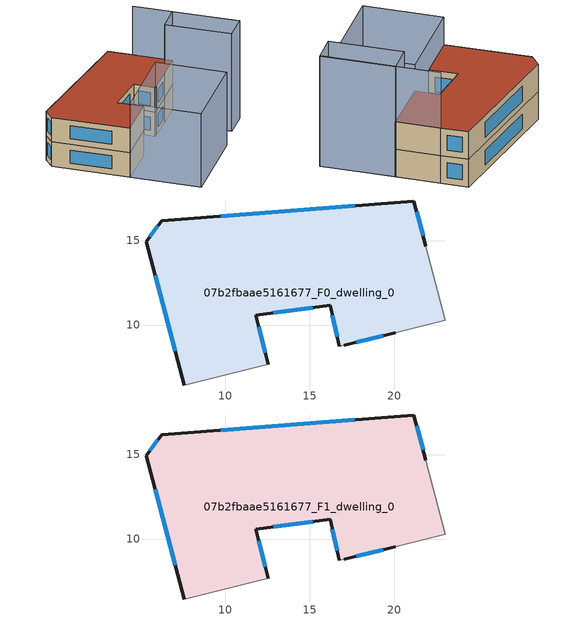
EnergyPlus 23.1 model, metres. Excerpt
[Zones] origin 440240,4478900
07b2fbaae5161677_F0_dwelling_0
 floor ground (EU_floor_Construction): 21.14,17.34 21.87,14.66 23,10.27 20.05,9.54 17.04,8.81 16.75,8.74 16.21,11.16 11.81,10.58 12.55,7.69 7.58,6.46 5.33,14.92 6.23,16.17 z0
 wall outside (EU_wall_Construction): 12.55,7.69 11.81,10.58 16.21,11.16 16.75,8.74 / 21.87,14.66 21.14,17.34 6.23,16.17 5.33,14.92 7.58,6.46 / 17.04,8.81 20.05,9.54 z0:3
 wall adiabatic (EU_wall_Construction): 7.58,6.46 12.55,7.69 / 20.05,9.54 23,10.27 21.87,14.66 / 16.75,8.74 17.04,8.81 z0:3
 window (EU_Window_Construction): 16.34,10.59 16.62,9.3 / 12.84,10.72 15.18,11.03 / 12.37,8.37 11.99,9.91 / 5.85,12.94 7.05,8.44 / 6.02,15.88 5.54,15.21 / 17.65,17.06 9.72,16.44 / 21.7,15.28 21.31,16.71 / 17.74,8.98 19.34,9.37 z0.7:2.3
07b2fbaae5161677_F1_dwelling_0
 floor to 07b2fbaae5161677_F0_dwelling_0 (EU_floor_Construction): 21.14,17.34 21.87,14.66 23,10.27 20.05,9.54 17.04,8.81 16.75,8.74 16.21,11.16 11.81,10.58 12.55,7.69 7.58,6.46 5.33,14.92 6.23,16.17 z3
 wall outside (EU_wall_Construction): 12.55,7.69 11.81,10.58 16.21,11.16 16.75,8.74 / 21.87,14.66 21.14,17.34 6.23,16.17 5.33,14.92 7.58,6.46 / 17.04,8.81 20.05,9.54 z3:6
 wall adiabatic (EU_wall_Construction): 7.58,6.46 12.55,7.69 / 20.05,9.54 23,10.27 21.87,14.66 / 16.75,8.74 17.04,8.81 z3:6
 window (EU_Window_Construction): 16.34,10.59 16.62,9.3 / 12.84,10.72 15.18,11.03 / 12.37,8.37 11.99,9.91 / 5.85,12.94 7.05,8.44 / 6.02,15.88 5.54,15.21 / 17.65,17.06 9.72,16.44 / 21.7,15.28 21.31,16.71 / 17.74,8.98 19.34,9.37 z3.7:5.3
 roof outside (EU_roof_Construction): 23,10.27 21.87,14.66 21.14,17.34 6.23,16.17 5.33,14.92 7.58,6.46 12.55,7.69 11.81,10.58 16.21,11.16 16.75,8.74 17.04,8.81 20.05,9.54 z6
shading: 9.6,-1.3 7.58,6.45 / 7.58,6.45 17.01,8.92 / 17.01,8.92 19.04,1.17 / 19.04,1.17 9.6,-1.3 z0:9; 24.86,3.09 21.87,14.66 / 21.99,2.24 20.05,9.54 / 20.05,9.54 22.99,10.32 / 22.99,10.32 24.93,3.03 / 24.93,3.03 21.99,2.24 z0:12
[Building]
EU S2 Campaign: North Axis=0; Terrain=City; Solar Distribution=FullExterior
[Site:Location]
Madrid: Latitude=40.5; Longitude=-3.5; Time Zone=1; Elevation=609
[SizingPeriod:WeatherFileDays]
AnnualSizingPeriod: Begin Month=1; Begin Day of Month=1; End Month=12; End Day of Month=31; Day of Week for Start Day=Monday; Use Weather File Daylight Saving Period=No; Use Weather File Rain and Snow Indicators=No
[MATERIAL]
EU_InternalMass_Material: Roughness=MediumRough; Thickness=0.1; Conductivity=1; Density=1800; Specific Heat=900; Thermal Absorptance=0.9; Solar Absorptance=0.7; Visible Absorptance=0.7
[MATERIAL:NOMASS] Roughness=MediumRough; Thermal Absorptance=0.9; Solar Absorptance=0.7; Visible Absorptance=0.7
Name | Thermal Resistance
EU_wall_NoMass | 0.419739
EU_roof_NoMass | 0.352165
EU_floor_NoMass | 0.608284
[WINDOWMATERIAL:SIMPLEGLAZINGSYSTEM]
EU_Window_SimpleGlazing: UFactor=4.8352; Solar Heat Gain Coefficient=0.85; Visible Transmittance=0.85
[CONSTRUCTION]
EU_wall_Construction: EU_wall_NoMass
EU_roof_Construction: EU_roof_NoMass
EU_floor_Construction: EU_floor_NoMass
EU_Window_Construction: EU_Window_SimpleGlazing
EU_InternalMass_Construction: EU_InternalMass_Material
[ZONE] Type=1; Multiplier=1; Ceiling Height=autocalculate; Floor Area=autocalculate; Part of Total Floor Area=Yes
Name | Volume
07b2fbaae5161677_F0_dwelling_0 | 373.561
07b2fbaae5161677_F1_dwelling_0 | 373.56
[INTERNALMASS] Construction=EU_InternalMass_Construction; Surface Area=124.52
Name | Zone or ZoneList
07b2fbaae5161677_F0_dwelling_0_EU_InternalMass | 07b2fbaae5161677_F0_dwelling_0
07b2fbaae5161677_F1_dwelling_0_EU_InternalMass | 07b2fbaae5161677_F1_dwelling_0
[OTHEREQUIPMENT] Fuel Type=Electricity; Design Level Calculation Method=Watts/Area; Power per Zone Floor Area=1; Fraction Latent=0; Fraction Radiant=0; Fraction Lost=0; Carbon Dioxide Generation Rate=0; EndUse Subcategory=EU_Step8_InternalGains
Name | Zone or ZoneList or Space or SpaceList | Schedule
EU_Step8_InternalGain_07b2fbaae5161677_F0_dwelling_0_f000 | 07b2fbaae5161677_F0_dwelling_0 | EU_Step8_GainSchedule_07b2fbaae5161677_F0_dwelling_0_f000
EU_Step8_InternalGain_07b2fbaae5161677_F1_dwelling_0_f000 | 07b2fbaae5161677_F1_dwelling_0 | EU_Step8_GainSchedule_07b2fbaae5161677_F1_dwelling_0_f000
[ZONEVENTILATION:DESIGNFLOWRATE] Schedule=EU_AlwaysOn; Design Flow Rate Calculation Method=AirChanges/Hour; Air Changes per Hour=0.703302; Ventilation Type=Natural; Fan Pressure Rise=0; Fan Total Efficiency=1; Constant Term Coefficient=1; Temperature Term Coefficient=0; Velocity Term Coefficient=0; Velocity Squared Term Coefficient=0; Minimum Indoor Temperature=-100; Maximum Indoor Temperature=100; Delta Temperature=-100; Minimum Outdoor Temperature=-100; Maximum Outdoor Temperature=100; Maximum Wind Speed=40
Name | Zone or ZoneList or Space or SpaceList
EU_ConstantAir_07b2fbaae5161677_F0_dwelling_0 | 07b2fbaae5161677_F0_dwelling_0
EU_ConstantAir_07b2fbaae5161677_F1_dwelling_0 | 07b2fbaae5161677_F1_dwelling_0
[HVACTEMPLATE:THERMOSTAT] Constant Heating Setpoint=20; Constant Cooling Setpoint=50
EU_HeatOnly_07b2fbaae5161677_F0_dwelling_0; EU_HeatOnly_07b2fbaae5161677_F1_dwelling_0
[HVACTEMPLATE:ZONE:IDEALLOADSAIRSYSTEM] System Availability Schedule=EU_AlwaysOn; Maximum Heating Supply Air Temperature=50; Minimum Cooling Supply Air Temperature=13; Maximum Heating Supply Air Humidity Ratio=0.0156; Minimum Cooling Supply Air Humidity Ratio=0.0077; Heating Limit=NoLimit; Cooling Limit=NoLimit; Heating Availability Schedule=EU_AlwaysOn; Cooling Availability Schedule=EU_CoolingOff; Dehumidification Control Type=ConstantSensibleHeatRatio; Cooling Sensible Heat Ratio=0.7; Dehumidification Setpoint=60; Humidification Control Type=None; Humidification Setpoint=30; Outdoor Air Method=None; Outdoor Air Flow Rate per Person=0.00944; Outdoor Air Flow Rate per Zone Floor Area=0; Outdoor Air Flow Rate per Zone=0; Demand Controlled Ventilation Type=None; Outdoor Air Economizer Type=NoEconomizer; Heat Recovery Type=None; Sensible Heat Recovery Effectiveness=0.7; Latent Heat Recovery Effectiveness=0.65
Name | Template Thermostat
07b2fbaae5161677_F0_dwelling_0 | EU_HeatOnly_07b2fbaae5161677_F0_dwelling_0
07b2fbaae5161677_F1_dwelling_0 | EU_HeatOnly_07b2fbaae5161677_F1_dwelling_0
[SIZING:ZONE] Zone Cooling Design Supply Air Temperature Input Method=SupplyAirTemperature; Zone Cooling Design Supply Air Temperature=13; Zone Heating Design Supply Air Temperature Input Method=SupplyAirTemperature; Zone Heating Design Supply Air Temperature=50; Zone Cooling Design Supply Air Humidity Ratio=0.008; Zone Heating Design Supply Air Humidity Ratio=0.008; Cooling Design Air Flow Method=DesignDay; Cooling Design Air Flow Rate=0; Cooling Minimum Air Flow per Zone Floor Area=0.000762; Cooling Minimum Air Flow=0; Cooling Minimum Air Flow Fraction=0.2; Heating Design Air Flow Method=DesignDay; Heating Design Air Flow Rate=0; Heating Maximum Air Flow per Zone Floor Area=0.002032; Heating Maximum Air Flow=0.141576; Heating Maximum Air Flow Fraction=0.3; Account for Dedicated Outdoor Air System=No; Dedicated Outdoor Air System Control Strategy=NeutralSupplyAir; Dedicated Outdoor Air Low Setpoint Temperature for Design=autosize; Dedicated Outdoor Air High Setpoint Temperature for Design=autosize; Zone Load Sizing Method=Sensible Load Only No Latent Load; Zone Latent Cooling Design Supply Air Humidity Ratio Input Method=HumidityRatioDifference; Zone Cooling Design Supply Air Humidity Ratio Difference=0.005; Zone Latent Heating Design Supply Air Humidity Ratio Input Method=HumidityRatioDifference; Zone Humidification Design Supply Air Humidity Ratio Difference=0.005
07b2fbaae5161677_F0_dwelling_0; 07b2fbaae5161677_F1_dwelling_0
[SCHEDULE:CONSTANT]
Name | Hourly Value
EU_AlwaysOn | 1
EU_CoolingOff | 0
[SCHEDULE:FILE] Column Number=1; Rows to Skip at Top=0; Number of Hours of Data=8760; Column Separator=Comma; Interpolate to Timestep=No; Minutes per Item=60; Adjust Schedule for Daylight Savings=Yes
Name | File
EU_Step8_GainSchedule_07b2fbaae5161677_F0_dwelling_0_f000 | ../../schedules/07b2fbaae5161677/07b2fbaae5161677_F0_dwelling_0_f000_gain.csv
EU_Step8_GainSchedule_07b2fbaae5161677_F1_dwelling_0_f000 | ../../schedules/07b2fbaae5161677/07b2fbaae5161677_F1_dwelling_0_f000_gain.csv
